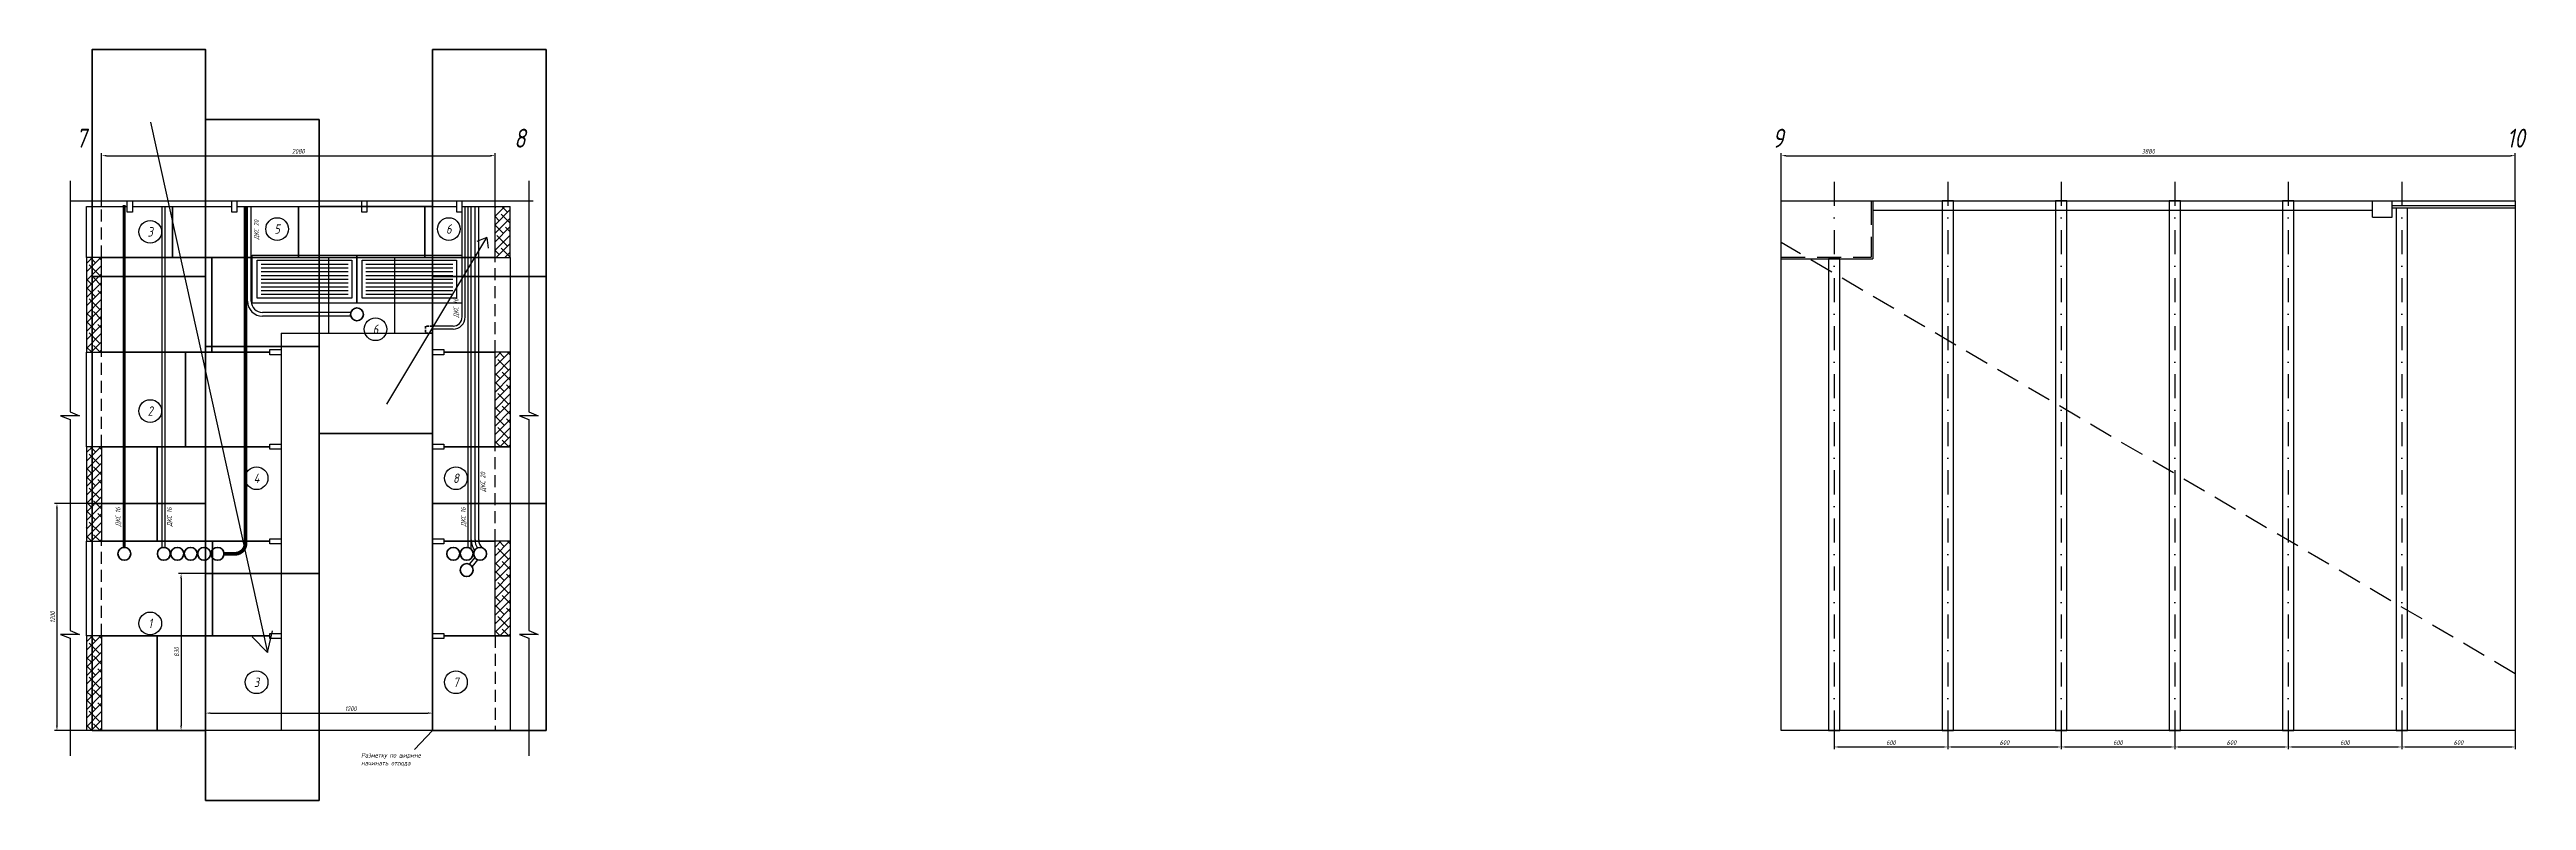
# Model space of a CAD drawing. Header units: millimetres. Extents: x -58926 to 121034, y -30758 to 3695.
# Drawn here: x 30272 to 43365, y -275 to 3695 of the extents above; entities that cross this region are included whole.
import ezdxf
from ezdxf.enums import TextEntityAlignment as Align

# ---------------------------------------------------------------- set-up
doc = ezdxf.new("R2010")
doc.units = ezdxf.units.MM
doc.header["$PDMODE"] = 35
doc.header["$PDSIZE"] = 50
for name, pattern in [('ACAD_ISO10W100', [18.5, 12, -3, 0.5, -3]), ('DASHDOT', [25.4, 12.7, -6.35, 0, -6.35]), ('DASHED', [19.05, 12.7, -6.35])]:
    doc.linetypes.add(name, pattern=pattern)
for name, color, linetype in [('01 Черновое', 7, 'Continuous'), ('02 ОВиК', 7, 'Continuous'), ('02 ЭОМ и СС', 7, 'Continuous'), ('03 Потолок', 7, 'Continuous'), ('101 Крепление', 7, 'Continuous'), ('101 Крепление размеры', 7, 'Continuous'), ('102 Звукоизоляция', 7, 'Continuous'), ('11 Привязка размеры', 7, 'Continuous')]:
    doc.layers.add(name, color=color, linetype=linetype)
doc.styles.get("Standard").update_dxf_attribs({"font": 'arial.ttf'})
doc.styles.add('ГОСТ-ISOCPEUR', font='isocpeui.ttf', dxfattribs={"width": 0.8})
doc.dimstyles.new('ISO-25', dxfattribs={"dimtxt": 2.5, "dimasz": 2.5, "dimexe": 1.25, "dimexo": 0.625, "dimtad": 1, "dimtxsty": 'Standard', "dimcen": 2.5, "dimadec": 0, "dimazin": 0, "dimtfac": 1, "dimtmove": 0, "dimatfit": 3, "dimfxl": 1, "dimarcsym": 0})
pattern_1 = [(45, (-32368.85, 11411.367), (-22.45064, 22.45064), []), (135, (-32368.85, 11411.367), (-67.351921, 22.45064), [79.375, -47.625])]

# ---------------------------------------------------------------- blocks, each defined once
blk = doc.blocks.new('плита')
at = {"lineweight": -2}
blk.add_lwpolyline([(0, 500), (667, 500), (667, 0), (0, 0)], close=True, dxfattribs=at)
blk = doc.blocks.new('АП 500х200')
at = {"color": 0, "lineweight": -2}
for p, q in [((-507, 207), (-47, 207)), ((-507, 187), (-47, 187)), ((-507, 167), (-47, 167)), ((-507, 147), (-47, 147)), ((-507, 127), (-47, 127)), ((-507, 107), (-47, 107)), ((-507, 87), (-47, 87)), ((-507, 67), (-47, 67)), ((-507, 47), (-47, 47))]:
    blk.add_line(p, q, dxfattribs=at)
for points in [[(-554, 0), (-554, 254), (0, 254), (0, 0)], [(-527, 27), (-527, 227), (-27, 227), (-27, 27)]]:
    blk.add_lwpolyline(points, close=True, dxfattribs=at)
blk = doc.blocks.new('*D162')
at = {"layer": '101 Крепление размеры', "color": 0, "lineweight": -2}
for p, q in [((39706, 95), (39706, -4)), ((39731, 8), (40281, 8)), ((40306, 95), (40306, -4))]:
    blk.add_line(p, q, dxfattribs=at)
at = {"layer": '101 Крепление размеры', "color": 0}
for points in [[(39731, 12), (39731, 4), (39706, 8)], [(40281, 4), (40281, 12), (40306, 8)]]:
    blk.add_solid(points, dxfattribs=at)
at = {"layer": 'Defpoints', "color": 0}
for p in [(39706, 95), (40306, 95), (40306, 8)]:
    blk.add_point(p, dxfattribs=at)
at = {"layer": '101 Крепление размеры', "color": 0, "insert": (40006, 31), "char_height": 25, "attachment_point": 5, "style": 'ГОСТ-ISOCPEUR'}
blk.add_mtext('600', dxfattribs=at)
blk = doc.blocks.new('*D163')
at = {"layer": '101 Крепление размеры', "color": 0, "lineweight": -2}
for p, q in [((40306, 95), (40306, -4)), ((40331, 8), (40881, 8)), ((40906, 95), (40906, -4))]:
    blk.add_line(p, q, dxfattribs=at)
at = {"layer": '101 Крепление размеры', "color": 0}
for points in [[(40331, 12), (40331, 4), (40306, 8)], [(40881, 4), (40881, 12), (40906, 8)]]:
    blk.add_solid(points, dxfattribs=at)
at = {"layer": 'Defpoints', "color": 0}
for p in [(40306, 95), (40906, 95), (40906, 8)]:
    blk.add_point(p, dxfattribs=at)
at = {"layer": '101 Крепление размеры', "color": 0, "insert": (40606, 31), "char_height": 25, "attachment_point": 5, "style": 'ГОСТ-ISOCPEUR'}
blk.add_mtext('600', dxfattribs=at)
blk = doc.blocks.new('*D164')
at = {"layer": '101 Крепление размеры', "color": 0, "lineweight": -2}
for p, q in [((40906, 95), (40906, -4)), ((40931, 8), (41481, 8)), ((41506, 95), (41506, -4))]:
    blk.add_line(p, q, dxfattribs=at)
at = {"layer": '101 Крепление размеры', "color": 0}
for points in [[(40931, 12), (40931, 4), (40906, 8)], [(41481, 4), (41481, 12), (41506, 8)]]:
    blk.add_solid(points, dxfattribs=at)
at = {"layer": 'Defpoints', "color": 0}
for p in [(40906, 95), (41506, 95), (41506, 8)]:
    blk.add_point(p, dxfattribs=at)
at = {"layer": '101 Крепление размеры', "color": 0, "insert": (41206, 31), "char_height": 25, "attachment_point": 5, "style": 'ГОСТ-ISOCPEUR'}
blk.add_mtext('600', dxfattribs=at)
blk = doc.blocks.new('*D165')
at = {"layer": '101 Крепление размеры', "color": 0, "lineweight": -2}
for p, q in [((41506, 95), (41506, -4)), ((41531, 8), (42081, 8)), ((42106, 95), (42106, -4))]:
    blk.add_line(p, q, dxfattribs=at)
at = {"layer": '101 Крепление размеры', "color": 0}
for points in [[(41531, 12), (41531, 4), (41506, 8)], [(42081, 4), (42081, 12), (42106, 8)]]:
    blk.add_solid(points, dxfattribs=at)
at = {"layer": 'Defpoints', "color": 0}
for p in [(41506, 95), (42106, 95), (42106, 8)]:
    blk.add_point(p, dxfattribs=at)
at = {"layer": '101 Крепление размеры', "color": 0, "insert": (41806, 31), "char_height": 25, "attachment_point": 5, "style": 'ГОСТ-ISOCPEUR'}
blk.add_mtext('600', dxfattribs=at)
blk = doc.blocks.new('*D166')
at = {"layer": '101 Крепление размеры', "color": 0, "lineweight": -2}
for p, q in [((42106, 95), (42106, -4)), ((42131, 8), (42681, 8)), ((42706, 95), (42706, -4))]:
    blk.add_line(p, q, dxfattribs=at)
at = {"layer": '101 Крепление размеры', "color": 0}
for points in [[(42131, 12), (42131, 4), (42106, 8)], [(42681, 4), (42681, 12), (42706, 8)]]:
    blk.add_solid(points, dxfattribs=at)
at = {"layer": 'Defpoints', "color": 0}
for p in [(42106, 95), (42706, 95), (42706, 8)]:
    blk.add_point(p, dxfattribs=at)
at = {"layer": '101 Крепление размеры', "color": 0, "insert": (42406, 31), "char_height": 25, "attachment_point": 5, "style": 'ГОСТ-ISOCPEUR'}
blk.add_mtext('600', dxfattribs=at)
blk = doc.blocks.new('*D168')
at = {"layer": '101 Крепление размеры', "color": 0, "lineweight": -2}
for p, q in [((42706, 95), (42706, -4)), ((42731, 8), (43281, 8)), ((43306, 95), (43306, -4))]:
    blk.add_line(p, q, dxfattribs=at)
at = {"layer": '101 Крепление размеры', "color": 0}
for points in [[(42731, 12), (42731, 4), (42706, 8)], [(43281, 4), (43281, 12), (43306, 8)]]:
    blk.add_solid(points, dxfattribs=at)
at = {"layer": 'Defpoints', "color": 0}
for p in [(42706, 95), (43306, 95), (43306, 8)]:
    blk.add_point(p, dxfattribs=at)
at = {"layer": '101 Крепление размеры', "color": 0, "insert": (43006, 31), "char_height": 25, "attachment_point": 5, "style": 'ГОСТ-ISOCPEUR'}
blk.add_mtext('600', dxfattribs=at)
blk = doc.blocks.new('*D409')
at = {"layer": '01 Черновое', "color": 0, "lineweight": -2}
for p, q in [((30547, 2865), (30547, 3147)), ((32627, 2865), (32627, 3147)), ((30572, 3134), (32602, 3134))]:
    blk.add_line(p, q, dxfattribs=at)
at = {"layer": '01 Черновое', "color": 0}
for points in [[(30572, 3138), (30572, 3130), (30547, 3134)], [(32602, 3130), (32602, 3138), (32627, 3134)]]:
    blk.add_solid(points, dxfattribs=at)
at = {"layer": 'Defpoints', "color": 0}
for p in [(32627, 3134), (30547, 2865), (32627, 2865)]:
    blk.add_point(p, dxfattribs=at)
at = {"layer": '01 Черновое', "color": 0, "insert": (31587, 3157), "char_height": 25, "attachment_point": 5, "style": 'ГОСТ-ISOCPEUR'}
blk.add_mtext('2080', dxfattribs=at)
blk = doc.blocks.new('*D410')
at = {"layer": '01 Черновое', "color": 0, "lineweight": -2}
for p, q in [((39426, 2895), (39426, 3147)), ((43306, 2895), (43306, 3147)), ((39451, 3134), (43281, 3134))]:
    blk.add_line(p, q, dxfattribs=at)
at = {"layer": '01 Черновое', "color": 0}
for points in [[(39451, 3138), (39451, 3130), (39426, 3134)], [(43281, 3130), (43281, 3138), (43306, 3134)]]:
    blk.add_solid(points, dxfattribs=at)
at = {"layer": 'Defpoints', "color": 0}
for p in [(43306, 3134), (39426, 2895), (43306, 2895)]:
    blk.add_point(p, dxfattribs=at)
at = {"layer": '01 Черновое', "color": 0, "insert": (41366, 3157), "char_height": 25, "attachment_point": 5, "style": 'ГОСТ-ISOCPEUR'}
blk.add_mtext('3880', dxfattribs=at)
blk = doc.blocks.new('*D587')
at = {"layer": '102 Звукоизоляция', "color": 0, "lineweight": -2}
for p, q in [((31097, 95), (31097, 200)), ((31122, 187), (32272, 187)), ((32297, 95), (32297, 200))]:
    blk.add_line(p, q, dxfattribs=at)
at = {"layer": '102 Звукоизоляция', "color": 0}
for points in [[(31122, 191), (31122, 183), (31097, 187)], [(32272, 183), (32272, 191), (32297, 187)]]:
    blk.add_solid(points, dxfattribs=at)
at = {"layer": 'Defpoints', "color": 0}
for p in [(32297, 187), (31097, 95), (32297, 95)]:
    blk.add_point(p, dxfattribs=at)
at = {"layer": '102 Звукоизоляция', "color": 0, "insert": (31864, 210), "char_height": 25, "attachment_point": 5, "style": 'ГОСТ-ISOCPEUR'}
blk.add_mtext('1200', dxfattribs=at)
blk = doc.blocks.new('*D588')
at = {"layer": '102 Звукоизоляция', "color": 0, "lineweight": -2}
for p, q in [((30497, 1295), (30298, 1295)), ((30311, 1270), (30311, 120)), ((30497, 95), (30298, 95))]:
    blk.add_line(p, q, dxfattribs=at)
at = {"layer": '102 Звукоизоляция', "color": 0}
for points in [[(30315, 1270), (30306, 1270), (30311, 1295)], [(30306, 120), (30315, 120), (30311, 95)]]:
    blk.add_solid(points, dxfattribs=at)
at = {"layer": 'Defpoints', "color": 0}
for p in [(30497, 1295), (30311, 95), (30497, 95)]:
    blk.add_point(p, dxfattribs=at)
at = {"layer": '102 Звукоизоляция', "color": 0, "insert": (30288, 695), "char_height": 25, "attachment_point": 5, "rotation": 90, "style": 'ГОСТ-ISOCPEUR'}
blk.add_mtext('1200', dxfattribs=at)
blk = doc.blocks.new('*D589')
at = {"layer": '102 Звукоизоляция', "color": 0, "lineweight": -2}
for p, q in [((31097, 925), (30954, 925)), ((30967, 900), (30967, 120)), ((31097, 95), (30954, 95))]:
    blk.add_line(p, q, dxfattribs=at)
at = {"layer": '102 Звукоизоляция', "color": 0}
for points in [[(30971, 900), (30963, 900), (30967, 925)], [(30963, 120), (30971, 120), (30967, 95)]]:
    blk.add_solid(points, dxfattribs=at)
at = {"layer": 'Defpoints', "color": 0}
for p in [(31097, 925), (30967, 95), (31097, 95)]:
    blk.add_point(p, dxfattribs=at)
at = {"layer": '102 Звукоизоляция', "color": 0, "insert": (30944, 510), "char_height": 25, "attachment_point": 5, "rotation": 90, "style": 'ГОСТ-ISOCPEUR'}
blk.add_mtext('830', dxfattribs=at)

msp = doc.modelspace()

# ---------------------------------------------------------------- hatches: boundary and pattern name
at = {"layer": '01 Черновое'}
h = msp.add_hatch(dxfattribs=at)
h.set_pattern_fill('ANSI38', color=256, scale=10, style=0)
h.set_pattern_definition(pattern_1)
h.paths.add_polyline_path([(32706.742, 2595.176), (32706.742, 2865.176), (32626.742, 2865.176), (32626.742, 2595.176)])
h = msp.add_hatch(dxfattribs=at)
h.set_pattern_fill('ANSI38', color=256, scale=10, style=0)
h.set_pattern_definition([(45, (-32368.85, 13411.367), (-22.45064, 22.45064), []), (135, (-32368.85, 13411.367), (-67.351921, 22.45064), [79.375, -47.625])])
h.paths.add_polyline_path([(30546.742, 2095.176), (30546.742, 2595.176), (30466.742, 2595.176), (30466.742, 2095.176)])
h = msp.add_hatch(dxfattribs=at)
h.set_pattern_fill('ANSI38', color=256, scale=10, style=0)
h.set_pattern_definition([(45, (-30208.85, 12911.367), (-22.45064, 22.45064), []), (135, (-30208.85, 12911.367), (-67.351921, 22.45064), [79.375, -47.625])])
h.paths.add_polyline_path([(32706.742, 1595.176), (32706.742, 2095.176), (32626.742, 2095.176), (32626.742, 1595.176)])
h = msp.add_hatch(dxfattribs=at)
h.set_pattern_fill('ANSI38', color=256, scale=10, style=0)
h.set_pattern_definition([(45, (-32368.85, 12411.367), (-22.45064, 22.45064), []), (135, (-32368.85, 12411.367), (-67.351921, 22.45064), [79.375, -47.625])])
h.paths.add_polyline_path([(30546.742, 1095.176), (30546.742, 1595.176), (30466.742, 1595.176), (30466.742, 1095.176)])
h = msp.add_hatch(dxfattribs=at)
h.set_pattern_fill('ANSI38', color=256, scale=10, style=0)
h.set_pattern_definition([(45, (-30208.85, 11911.367), (-22.45064, 22.45064), []), (135, (-30208.85, 11911.367), (-67.351921, 22.45064), [79.375, -47.625])])
h.paths.add_polyline_path([(32706.742, 595.176), (32706.742, 1095.176), (32626.742, 1095.176), (32626.742, 595.176)])
h = msp.add_hatch(dxfattribs=at)
h.set_pattern_fill('ANSI38', color=256, scale=10, style=0)
h.set_pattern_definition(pattern_1)
h.paths.add_polyline_path([(30546.742, 95.176), (30546.742, 595.176), (30466.742, 595.176), (30466.742, 95.176)])

# ---------------------------------------------------------------- linework, layer by layer
for p, q in [((30380.359, 2895.176), (32828.811, 2895.176)), ((30466.742, 2595.176), (30466.742, 2865.176)), ((30466.742, 2865.176), (30682.49, 2865.176)), ((30709.49, 2865.176), (31235.018, 2865.176)), ((31262.018, 2865.176), (31922.174, 2865.176)), ((31949.174, 2865.176), (32424.223, 2865.176)), ((32451.223, 2865.176), (32706.742, 2865.176)), ((32626.742, 2595.176), (32626.742, 2865.176)), ((32706.742, 2595.176), (32706.742, 2865.176)), ((30466.742, 2595.176), (30466.742, 2095.176)), ((30546.742, 2595.176), (31129.742, 2595.176)), ((30546.742, 2095.176), (30546.742, 2595.176)), ((31129.742, 2595.176), (31129.742, 2095.176)), ((31129.742, 2595.176), (31796.742, 2595.176)), ((31129.742, 2095.176), (31129.742, 2595.176)), ((31746.742, 2595.176), (31746.742, 2195.176)), ((31796.742, 2595.176), (32096.742, 2595.176)), ((32096.742, 2195.176), (32096.742, 2595.176)), ((32096.742, 2195.176), (32096.742, 2595.176)), ((32096.742, 2595.176), (32706.742, 2595.176)), ((32706.742, 2595.176), (32706.742, 2095.176)), ((30466.742, 2095.176), (30989.742, 2095.176)), ((30466.742, 1595.176), (30466.742, 2095.176)), ((31129.742, 2095.176), (30546.742, 2095.176)), ((30989.742, 2095.176), (30989.742, 1595.176)), ((31436.742, 2095.176), (31129.742, 2095.176)), ((31496.742, 2195.176), (31496.742, 95.176)), ((31496.742, 2195.176), (32296.742, 2195.176)), ((32296.742, 2195.176), (32296.742, 95.176)), ((32706.742, 2095.176), (32356.742, 2095.176)), ((32626.742, 1595.176), (32626.742, 2095.176)), ((32706.742, 2095.176), (32706.742, 1595.176)), ((30466.742, 1595.176), (30466.742, 1095.176)), ((30989.742, 1595.176), (30466.742, 1595.176)), ((30546.742, 1595.176), (30546.742, 1095.176)), ((30839.742, 1095.176), (30839.742, 1595.176)), ((30839.742, 1595.176), (31436.742, 1595.176)), ((32706.742, 1595.176), (32706.742, 1095.176)), ((31436.742, 1095.176), (30839.742, 1095.176)), ((32626.742, 595.176), (32626.742, 1095.176)), ((32706.742, 1095.176), (32706.742, 595.176)), ((30466.742, 595.176), (30466.742, 95.176)), ((30546.742, 595.176), (30546.742, 95.176)), ((30839.742, 95.176), (30839.742, 595.176)), ((30839.742, 595.176), (31436.742, 595.176)), ((32706.742, 595.176), (32706.742, 95.176)), ((32805.288, 95.176), (30380.359, 95.176)), ((31496.742, 95.176), (30839.742, 95.176))]:
    msp.add_line(p, q, dxfattribs=at)
at = {"layer": '01 Черновое', "linetype": 'DASHED', "ltscale": 5}
for p, q in [((30546.742, 2595.176), (30546.742, 2865.176)), ((32626.742, 2095.176), (32626.742, 2595.176)), ((30546.742, 1595.176), (30546.742, 2095.176)), ((32626.742, 1095.176), (32626.742, 1595.176)), ((30546.742, 595.176), (30546.742, 1095.176)), ((32626.742, 595.176), (32626.742, 95.176))]:
    msp.add_line(p, q, dxfattribs=at)
at = {"layer": '01 Черновое', "linetype": 'DASHED', "ltscale": 10}
msp.add_line((43305.726, 395.176), (39425.726, 2675.176), dxfattribs=at)
at = {"layer": '01 Черновое'}
for points in [[(30380.359, 3001.263), (30380.359, 1779.27), (30430.359, 1759.27), (30330.359, 1759.27), (30380.359, 1739.27), (30380.359, 623.363), (30430.359, 603.363), (30330.359, 603.363), (30380.359, 583.363), (30380.359, -38.258)], [(32805.288, 3001.263), (32805.288, 1779.27), (32855.288, 1759.27), (32755.288, 1759.27), (32805.288, 1739.27), (32805.288, 623.363), (32855.288, 603.363), (32755.288, 603.363), (32805.288, 583.363), (32805.288, -38.258)], [(30921.242, 2865.176), (30921.242, 2595.176), (30466.742, 2595.176)], [(31588.242, 2865.176), (31588.242, 2595.176), (30921.242, 2595.176), (30921.242, 2865.176)], [(32255.242, 2865.176), (32255.242, 2595.176), (31588.242, 2595.176), (31588.242, 2865.176)], [(32626.742, 2595.176), (32255.242, 2595.176), (32255.242, 2865.176)], [(31436.742, 1595.176), (30989.742, 1595.176), (30989.742, 2095.176), (31436.742, 2095.176)], [(32356.742, 2095.176), (32626.742, 2095.176)], [(30546.742, 1595.176), (30839.742, 1595.176), (30839.742, 1095.176), (30546.742, 1095.176)], [(32356.742, 1595.176), (32706.742, 1595.176)], [(32706.742, 1595.176), (32356.742, 1595.176)], [(31436.742, 595.176), (31133.742, 595.176), (31133.742, 1095.176), (31436.742, 1095.176)], [(32356.742, 1095.176), (32626.742, 1095.176)], [(32706.742, 1095.176), (32356.742, 1095.176)], [(30546.742, 595.176), (30839.742, 595.176), (30839.742, 95.176), (30546.742, 95.176)], [(32356.742, 595.176), (32706.742, 595.176)], [(32706.742, 595.176), (32356.742, 595.176)], [(32706.742, 95.176), (32296.742, 95.176)]]:
    msp.add_lwpolyline(points, dxfattribs=at)
at = {"layer": '01 Черновое', "flags": 128}
for points in [[(30709.49, 2835.176), (30682.49, 2835.176), (30682.49, 2895.176), (30709.49, 2895.176)], [(31262.018, 2835.176), (31235.018, 2835.176), (31235.018, 2895.176), (31262.018, 2895.176)], [(31949.174, 2835.176), (31922.174, 2835.176), (31922.174, 2895.176), (31949.174, 2895.176)], [(32451.223, 2835.176), (32424.223, 2835.176), (32424.223, 2895.176), (32451.223, 2895.176)], [(31436.742, 2081.676), (31436.742, 2108.676), (31496.742, 2108.676), (31496.742, 2081.676)], [(32296.742, 2081.676), (32296.742, 2108.676), (32356.742, 2108.676), (32356.742, 2081.676)], [(31436.742, 1581.676), (31436.742, 1608.676), (31496.742, 1608.676), (31496.742, 1581.676)], [(32296.742, 1581.676), (32296.742, 1608.676), (32356.742, 1608.676), (32356.742, 1581.676)], [(31436.742, 1081.676), (31436.742, 1108.676), (31496.742, 1108.676), (31496.742, 1081.676)], [(32296.742, 1081.676), (32296.742, 1108.676), (32356.742, 1108.676), (32356.742, 1081.676)], [(31436.742, 581.676), (31436.742, 608.676), (31496.742, 608.676), (31496.742, 581.676)], [(32296.742, 581.676), (32296.742, 608.676), (32356.742, 608.676), (32356.742, 581.676)]]:
    msp.add_lwpolyline(points, close=True, dxfattribs=at)
at = {"layer": '01 Черновое'}
msp.add_lwpolyline([(39425.726, 95.176), (39425.726, 2895.176), (43305.726, 2895.176), (43305.726, 95.176)], close=True, dxfattribs=at)
at = {"layer": '02 ЭОМ и СС'}
for p, q in [((30867.742, 1062.29), (30867.742, 2862.245)), ((30867.742, 1062.29), (30867.742, 2862.245)), ((30883.742, 1062.29), (30883.742, 2862.245)), ((30883.742, 1062.29), (30883.742, 2862.245)), ((31317.742, 2365.176), (31317.742, 2862.176)), ((31317.742, 2365.176), (31317.742, 2862.176)), ((31337.742, 2365.176), (31337.742, 2862.176)), ((31337.742, 2365.176), (31337.742, 2862.176)), ((32452.742, 2281.176), (32452.742, 2862.176)), ((32452.742, 2281.176), (32452.742, 2862.176)), ((32468.742, 2281.176), (32468.742, 2862.176)), ((32468.742, 2281.176), (32468.742, 2862.176)), ((32484.742, 1062.222), (32484.742, 2862.176)), ((32500.742, 1053.259), (32500.742, 2862.176)), ((32500.742, 1102.715), (32500.742, 2862.176)), ((32520.742, 1102.715), (32520.742, 2862.176)), ((32540.742, 1102.715), (32540.742, 2862.176)), ((31864.245, 2305.176), (31397.742, 2305.176)), ((31864.245, 2305.176), (31397.742, 2305.176)), ((31864.245, 2285.176), (31397.742, 2285.176)), ((31864.245, 2285.176), (31397.742, 2285.176)), ((32404.742, 2233.176), (32296.742, 2233.176)), ((32404.742, 2233.176), (32296.742, 2233.176)), ((32404.742, 2217.176), (32296.742, 2217.176)), ((32404.742, 2217.176), (32296.742, 2217.176)), ((32519.341, 1010.483), (32489.719, 974.602)), ((32519.341, 1010.483), (32489.719, 974.602)), ((32534.764, 997.75), (32505.142, 961.869)), ((32534.764, 997.75), (32505.142, 961.869))]:
    msp.add_line(p, q, dxfattribs=at)
at = {"layer": '02 ЭОМ и СС', "flags": 128}
msp.add_lwpolyline([(30666.742, 1063.176, 16, 16, 0), (30666.742, 2873.687, 16, 16, 0)], format="xyseb", dxfattribs=at)
msp.add_lwpolyline([(30666.742, 1063.176, 16, 16, 0), (30666.742, 2873.687, 16, 16, 0)], format="xyseb", dxfattribs=at)
at = {"layer": '02 ЭОМ и СС'}
msp.add_lwpolyline([(31193.742, 1029.176, 20, 20, 0), (31251.742, 1029.176, 20, 20, 0.414213562), (31307.742, 1085.176, 20, 20, 0), (31307.742, 2862.176, 20, 20, 0)], format="xyseb", dxfattribs=at)
at = {"layer": '02 ЭОМ и СС', "linetype": 'DASHED', "lineweight": 40, "flags": 128}
msp.add_lwpolyline([(32296.742, 2195.176), (32296.742, 2233.176), (32258.742, 2233.176), (32258.742, 2195.176)], close=True, dxfattribs=at)
msp.add_lwpolyline([(32296.742, 2195.176), (32296.742, 2233.176), (32258.742, 2233.176), (32258.742, 2195.176)], close=True, dxfattribs=at)
at = {"layer": '02 ЭОМ и СС', "lineweight": 40}
for centre in [(31896.742, 2295.176), (31896.742, 2295.176), (30666.742, 1029.176), (30666.742, 1029.176), (30875.742, 1029.176), (30875.742, 1029.176), (30946.742, 1029.176), (30946.742, 1029.176), (31017.742, 1029.176), (31017.742, 1029.176), (31088.742, 1029.176), (31088.742, 1029.176), (31159.742, 1029.176), (31159.742, 1029.176), (32405.742, 1029.176), (32405.742, 1029.176), (32476.742, 1029.176), (32476.742, 1029.176), (32547.742, 1029.176), (32547.742, 1029.176), (32476.742, 943.176), (32476.742, 943.176)]:
    msp.add_circle(centre, 34, dxfattribs=at)
at = {"layer": '02 ЭОМ и СС'}
for centre, radius, start, end in [((31397.742, 2365.176), 80, 180, 270), ((31397.742, 2365.176), 80, 180, 270), ((31397.742, 2365.176), 60, 180, 270), ((31397.742, 2365.176), 60, 180, 270), ((32404.742, 2281.176), 48, 270, 0), ((32404.742, 2281.176), 64, 270, 0), ((32404.742, 2281.176), 48, 270, 0), ((32404.742, 2281.176), 64, 270, 0), ((32600.742, 1102.715), 100, 180, 214.4500522), ((32600.742, 1102.715), 80, 180, 212.3620186), ((32600.742, 1102.715), 60, 180, 222.7632761)]:
    msp.add_arc(centre, radius, start, end, dxfattribs=at)
at = {"layer": '03 Потолок', "linetype": 'DASHED', "ltscale": 10}
for p in [(39900.726, 2895.176), (39425.726, 2598.176)]:
    msp.add_line(p, (39900.726, 2598.176), dxfattribs=at)
at = {"layer": '03 Потолок', "lineweight": -2}
for p, q in [((39910.226, 2895.176), (39910.226, 2588.676)), ((42551.726, 2808.176), (42551.726, 2895.176)), ((42655.726, 2808.176), (42655.726, 2895.176)), ((39910.226, 2845.176), (42551.726, 2845.176)), ((42551.726, 2808.176), (42655.726, 2808.176)), ((43305.726, 2868.176), (42655.726, 2868.176)), ((43305.726, 2855.676), (42655.726, 2855.676)), ((39425.726, 2588.676), (39910.226, 2588.676))]:
    msp.add_line(p, q, dxfattribs=at)
at = {"layer": '101 Крепление', "linetype": 'DASHDOT', "ltscale": 10}
for p, q in [((39705.726, 2995.176), (39705.726, -4.283)), ((40305.726, 2995.176), (40305.726, -4.283)), ((40905.726, 2995.176), (40905.726, -4.283)), ((41505.726, 2995.176), (41505.726, -4.283)), ((42105.726, 2995.176), (42105.726, -4.283)), ((42705.726, 2995.176), (42705.726, -4.283))]:
    msp.add_line(p, q, dxfattribs=at)
at = {"layer": '101 Крепление', "color": 5}
for points in [[(40275.726, 2895.176), (40275.726, 95.176), (40335.726, 95.176), (40335.726, 2895.176)], [(40875.726, 2895.176), (40875.726, 95.176), (40935.726, 95.176), (40935.726, 2895.176)], [(41475.726, 2895.176), (41475.726, 95.176), (41535.726, 95.176), (41535.726, 2895.176)], [(42075.726, 2895.176), (42075.726, 95.176), (42135.726, 95.176), (42135.726, 2895.176)], [(42675.726, 2855.676), (42675.726, 95.176), (42735.726, 95.176), (42735.726, 2855.676)], [(39675.726, 2588.676), (39675.726, 95.176), (39735.726, 95.176), (39735.726, 2588.676)]]:
    msp.add_lwpolyline(points, close=True, dxfattribs=at)
at = {"layer": '102 Звукоизоляция', "color": 5}
for p, q in [((30804.48, 3311.655), (31424.459, 508.16)), ((32054.531, 1820.528), (32582.712, 2700.837)), ((32582.712, 2700.837), (32530.704, 2679.709)), ((32582.712, 2700.837), (32589.65, 2645.132)), ((31424.459, 508.16), (31342.497, 590.122)), ((31424.459, 508.16), (31449.884, 621.248))]:
    msp.add_line(p, q, dxfattribs=at)
at = {"layer": '102 Звукоизоляция'}
msp.add_line((32200.672, -6.052), (32296.742, 95.176), dxfattribs=at)
at = {"layer": '102 Звукоизоляция', "color": 74, "linetype": 'Continuous', "lineweight": 100, "ltscale": 10, "flags": 128}
for points in [[(31096.742, 2495.176), (30496.742, 2495.176), (30496.742, 3695.176), (31096.742, 3695.176)], [(32896.742, 2495.176), (32296.742, 2495.176), (32296.742, 3695.176), (32896.742, 3695.176)], [(31696.742, 2125.176), (31096.742, 2125.176), (31096.742, 3325.176), (31696.742, 3325.176)], [(32296.742, 1665.176), (31696.742, 1665.176), (31696.742, 2865.176), (32296.742, 2865.176)], [(31096.742, 1295.176), (30496.742, 1295.176), (30496.742, 2495.176), (31096.742, 2495.176)], [(32896.742, 1295.176), (32296.742, 1295.176), (32296.742, 2495.176), (32896.742, 2495.176)], [(31696.742, 925.176), (31096.742, 925.176), (31096.742, 2125.176), (31696.742, 2125.176)], [(31096.742, 95.176), (30496.742, 95.176), (30496.742, 1295.176), (31096.742, 1295.176)], [(32896.742, 95.176), (32296.742, 95.176), (32296.742, 1295.176), (32896.742, 1295.176)], [(31696.742, -274.824), (31096.742, -274.824), (31096.742, 925.176), (31696.742, 925.176)]]:
    msp.add_lwpolyline(points, close=True, dxfattribs=at)
at = {"layer": '102 Звукоизоляция', "color": 74}
for centre in [(30804.04, 2731.43), (31474.709, 2746.205), (32382.601, 2746.205), (31994.904, 2216.205), (30804.04, 1784.103), (31366.212, 1428.75), (32420.176, 1428.75), (30804.04, 661.197), (31366.212, 349.987), (32420.176, 349.987)]:
    msp.add_circle(centre, 60, dxfattribs=at)
at = {"layer": '11 Привязка размеры', "linetype": 'ACAD_ISO10W100'}
msp.add_line((32547.742, 996.08), (32547.742, 996.08), dxfattribs=at)
msp.add_line((32547.742, 996.08), (32547.742, 996.08), dxfattribs=at)

# ---------------------------------------------------------------- block references
at = {"layer": '01 Черновое'}
msp.add_blockref('плита', (30466.742, 595.176), dxfattribs=at)
at = {"layer": '02 ОВиК'}
for p in [(31896.742, 2354.176), (32450.742, 2354.176)]:
    msp.add_blockref('АП 500х200', p, dxfattribs=at)

# ---------------------------------------------------------------- texts
at = {"layer": '01 Черновое', "style": 'ГОСТ-ISOCPEUR', "width": 0.8}
for s, p in [('7', (30439.686, 3226.61)), ('8', (32758.367, 3226.61)), ('9', (39409.327, 3226.61)), ('10', (43309.062, 3226.61))]:
    msp.add_text(s, height=100, dxfattribs=at).set_placement(p, align=Align.MIDDLE)
at = {"layer": '02 ЭОМ и СС', "char_height": 25, "width": 270.31285, "attachment_point": 7, "rotation": 90, "style": 'ГОСТ-ISOCPEUR'}
for s, insert in [('{ДКС 20}', (31382.518, 2690.278)), ('{ДКС 16}', (32437.914, 2277.873)), ('{ДКС 20}', (32579.971, 1356.876)), ('{ДКС 16}', (30651.323, 1173.866)), ('{ДКС 16}', (30923.348, 1173.741)), ('{ДКС 16}', (32476.873, 1173.673))]:
    msp.add_mtext(s, dxfattribs=dict(at, insert=insert))
at = {"layer": '102 Звукоизоляция', "color": 74, "style": 'ГОСТ-ISOCPEUR', "width": 0.8}
for s, p in [('3', (30804.04, 2731.43)), ('5', (31474.709, 2746.205)), ('6', (32382.601, 2746.205)), ('6', (31994.904, 2216.205)), ('2', (30804.04, 1784.103)), ('4', (31366.212, 1428.75)), ('8', (32420.176, 1428.75)), ('1', (30804.04, 661.197)), ('3', (31366.212, 349.987)), ('7', (32420.176, 349.987))]:
    msp.add_text(s, height=50, dxfattribs=at).set_placement(p, align=Align.MIDDLE)
at = {"layer": '102 Звукоизоляция', "insert": (31918.945, -23.073), "char_height": 25, "width": 375.83607, "attachment_point": 1, "style": 'ГОСТ-ISOCPEUR'}
msp.add_mtext('{Разметку по ширине\\Pначинать отсюда}', dxfattribs=at)

# ---------------------------------------------------------------- dimensions: what is measured, and where the dimension line sits
at = {"layer": '01 Черновое'}
for base, p1, p2, picture, middle in [((32626.742, 3134.111), (30546.742, 2865.176), (32626.742, 2865.176), '*D409', (31586.742, 3156.611)), ((43305.726, 3134.111), (39425.726, 2895.176), (43305.726, 2895.176), '*D410', (41365.726, 3156.611))]:
    dim = msp.add_linear_dim(base=base, p1=p1, p2=p2, dimstyle='ISO-25', override={"dimtxt": 25, "dimasz": 25, "dimexe": 12.5, "dimexo": 0, "dimgap": 10, "dimtxsty": 'ГОСТ-ISOCPEUR'}, dxfattribs=at)
    dim.commit()
    dim.dimension.update_dxf_attribs({"geometry": picture, "text_midpoint": middle})
at = {"layer": '101 Крепление размеры'}
for base, p1, p2, picture, middle in [((40305.726, 8.223), (39705.726, 95.176), (40305.726, 95.176), '*D162', (40005.726, 30.723)), ((40905.726, 8.223), (40305.726, 95.176), (40905.726, 95.176), '*D163', (40605.726, 30.723)), ((41505.726, 8.223), (40905.726, 95.176), (41505.726, 95.176), '*D164', (41205.726, 30.723)), ((42105.726, 8.223), (41505.726, 95.176), (42105.726, 95.176), '*D165', (41805.726, 30.723)), ((42705.726, 8.223), (42105.726, 95.176), (42705.726, 95.176), '*D166', (42405.726, 30.723)), ((43305.726, 8.223), (42705.726, 95.176), (43305.726, 95.176), '*D168', (43005.726, 30.723))]:
    dim = msp.add_linear_dim(base=base, p1=p1, p2=p2, dimstyle='ISO-25', override={"dimtxt": 25, "dimasz": 25, "dimexe": 12.5, "dimexo": 0, "dimgap": 10, "dimlfac": 1, "dimtxsty": 'ГОСТ-ISOCPEUR'}, dxfattribs=at)
    dim.commit()
    dim.dimension.update_dxf_attribs({"geometry": picture, "text_midpoint": middle})
at = {"layer": '102 Звукоизоляция'}
for base, p1, p2, picture, middle in [((30310.558, 95.176), (30496.742, 1295.176), (30496.742, 95.176), '*D588', (30288.058, 695.176)), ((30966.825, 95.176), (31096.742, 925.176), (31096.742, 95.176), '*D589', (30944.325, 510.176))]:
    dim = msp.add_linear_dim(base=base, p1=p1, p2=p2, angle=90, dimstyle='ISO-25', override={"dimtxt": 25, "dimasz": 25, "dimexe": 12.5, "dimexo": 0, "dimgap": 10, "dimtxsty": 'ГОСТ-ISOCPEUR'}, dxfattribs=at)
    dim.commit()
    dim.dimension.update_dxf_attribs({"geometry": picture, "text_midpoint": middle})
dim = msp.add_linear_dim(base=(32296.742, 187.178), p1=(31096.742, 95.176), p2=(32296.742, 95.176), dimstyle='ISO-25', override={"dimtxt": 25, "dimasz": 25, "dimexe": 12.5, "dimexo": 0, "dimgap": 10, "dimtxsty": 'ГОСТ-ISOCPEUR'}, dxfattribs=at)
dim.commit()
dim.dimension.update_dxf_attribs({"geometry": '*D587', "text_midpoint": (31863.879, 187.178), "dimtype": 160})

doc.saveas('drawing.dxf')
